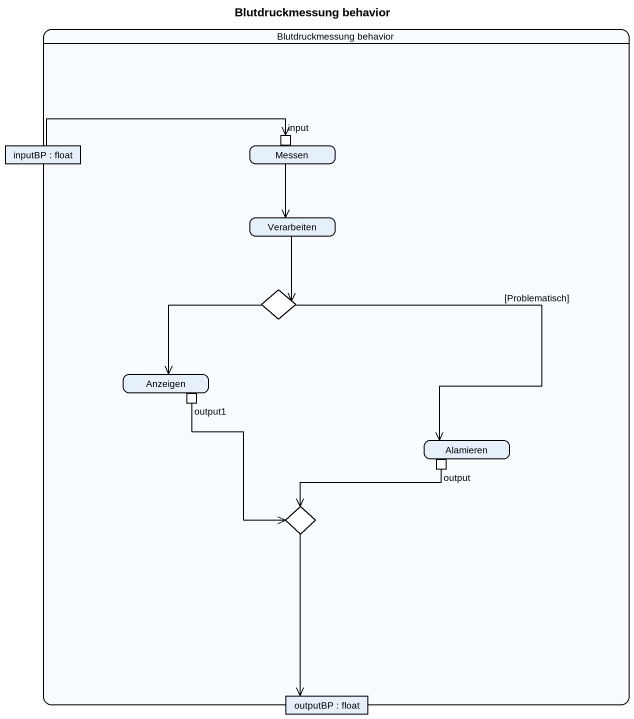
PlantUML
@startuml
title Blutdruckmessung behavior
hide empty description
state "Blutdruckmessung behavior" as Blutdruckmessung_behavior {
  state "inputBP : float" as inputBP <<object>>
  state Messen {
    state input <<inputPin>>
  }
  state Verarbeiten
  state choice1 <<choice>>
  state Anzeigen {
    state output1 <<outputPin>>
  }
  state Alamieren {
    state output <<outputPin>>
  }
  state choice2 <<choice>>
  state "outputBP : float" as outputBP <<object>>
}
inputBP -right-> input
Messen --> Verarbeiten
Verarbeiten --> choice1
choice1 --> Anzeigen
choice1 --> Alamieren : [Problematisch]
output1 --> choice2
output -left-> choice2
choice2 --> outputBP
@enduml
